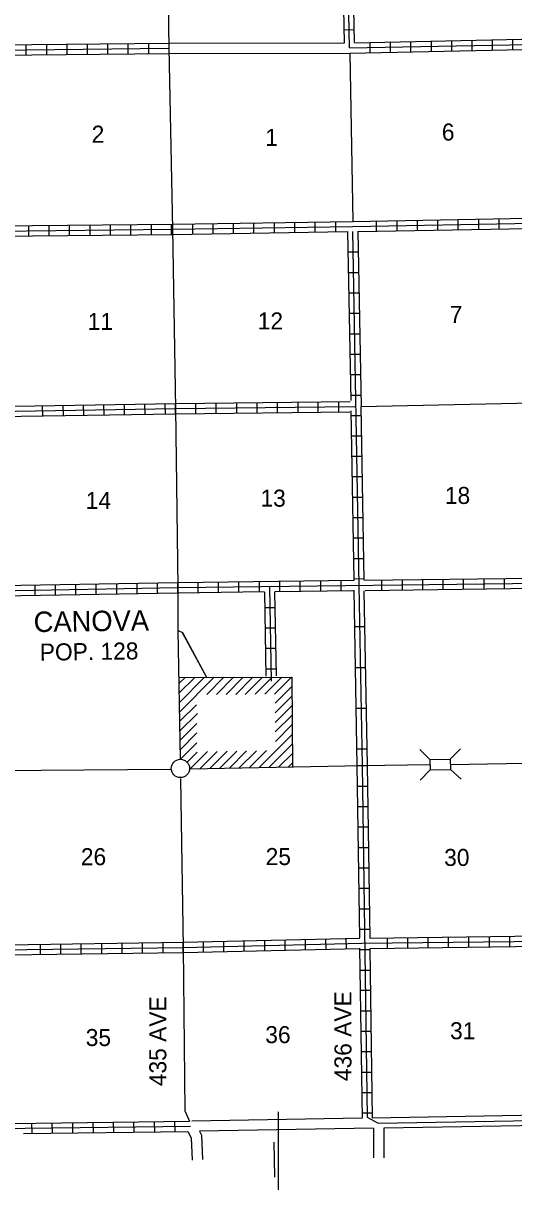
# Model space of a CAD drawing. Extents: x 1826985 to 2172499, y 15894647 to 16271025.
# Drawn here: x 2028575 to 2042987, y 15930635 to 15964673 of the extents above; entities that cross this region are included whole.
import ezdxf

# ---------------------------------------------------------------- set-up
doc = ezdxf.new("R2010")
doc.units = 0
for name, color, linetype in [('L1', 7, 'Continuous'), ('L11', 7, 'Continuous'), ('L13', 7, 'Continuous'), ('L14', 7, 'Continuous'), ('L16', 7, 'Continuous'), ('L18', 7, 'Continuous'), ('L30', 7, 'Continuous'), ('L4', 7, 'Continuous'), ('L52', 7, 'Continuous'), ('L8', 7, 'Continuous'), ('L9', 7, 'Continuous')]:
    doc.layers.add(name, color=color, linetype=linetype)

msp = doc.modelspace()

# ---------------------------------------------------------------- linework, layer by layer
at = {"layer": 'L1'}
msp.add_line((2036078, 15920690), (2036078, 15932691), dxfattribs=at)
at = {"layer": 'L11'}
for p, q in [((2032857, 15964081), (2038016, 15964092)), ((2032858, 15963781), (2038172, 15963792)), ((2038528, 15932501), (2033533, 15932418)), ((2043882, 15932591), (2038829, 15932506)), ((2043972, 15932293), (2039166, 15932212)), ((2038865, 15932207), (2033752, 15932121))]:
    msp.add_line(p, q, dxfattribs=at)
at = {"layer": 'L13'}
msp.add_line((2038494, 15953407), (2043532, 15953518), dxfattribs=at)
msp.add_lwpolyline([(2038172, 15963787), (2038257, 15958846)], dxfattribs=at)
at = {"layer": 'L16'}
for p, q in [((2033150, 15945271), (2033334, 15945455)), ((2033151, 15945455), (2036470, 15945457)), ((2033160, 15944998), (2033617, 15945455)), ((2033164, 15944720), (2033900, 15945456)), ((2033165, 15944430), (2034190, 15945456)), ((2033970, 15944956), (2034470, 15945456)), ((2034255, 15944956), (2034756, 15945456)), ((2034535, 15944956), (2035041, 15945456)), ((2034821, 15944956), (2035321, 15945457)), ((2035100, 15944956), (2035606, 15945457)), ((2035386, 15944957), (2035886, 15945457)), ((2035671, 15944957), (2036171, 15945457)), ((2035956, 15944957), (2036457, 15945457)), ((2035976, 15944696), (2036472, 15945192)), ((2036470, 15945457), (2036490, 15942817)), ((2035978, 15944413), (2036474, 15944910)), ((2033195, 15944186), (2033666, 15944651)), ((2035980, 15944130), (2036476, 15944632)), ((2033179, 15943885), (2033691, 15944391)), ((2035982, 15943853), (2036478, 15944349)), ((2033184, 15943605), (2033675, 15944096)), ((2035985, 15943570), (2036481, 15944071)), ((2033189, 15943330), (2033680, 15943821)), ((2033190, 15943046), (2033681, 15943532)), ((2035504, 15942804), (2036483, 15943788)), ((2035789, 15942809), (2036485, 15943506)), ((2033392, 15942962), (2033686, 15943257)), ((2033482, 15942768), (2033990, 15943276)), ((2033766, 15942771), (2034275, 15943281)), ((2034056, 15942777), (2034565, 15943286)), ((2034341, 15942782), (2034855, 15943290)), ((2034638, 15942788), (2035139, 15943295)), ((2034923, 15942793), (2035429, 15943300)), ((2035211, 15942796), (2035719, 15943305)), ((2036089, 15942824), (2036487, 15943223)), ((2036363, 15942815), (2036490, 15942942))]:
    msp.add_line(p, q, dxfattribs=at)
msp.add_circle((2033195, 15942778), 269, dxfattribs=at)
at = {"layer": 'L18'}
for p, q in [((2040524, 15943040), (2040223, 15943336)), ((2041120, 15943051), (2041421, 15943357)), ((2040524, 15943040), (2041120, 15943051)), ((2040524, 15943040), (2040529, 15942739)), ((2041120, 15943051), (2041131, 15942750)), ((2040529, 15942739), (2040239, 15942433)), ((2040529, 15942739), (2041131, 15942750)), ((2041131, 15942750), (2041437, 15942460))]:
    msp.add_line(p, q, dxfattribs=at)
at = {"layer": 'L4'}
for p, q in [((2033125, 15946834), (2033255, 15946770)), ((2033255, 15946770), (2033971, 15945445))]:
    msp.add_line(p, q, dxfattribs=at)
for points in [[(2032773, 15969240), (2032857, 15963934), (2032958, 15958617), (2033047, 15953352), (2033116, 15948093), (2033121, 15946832), (2033190, 15943056)], [(2033480, 15942766), (2038528, 15942861), (2040529, 15942893)], [(2041120, 15942898), (2043871, 15942940), (2049177, 15943067), (2053686, 15943141)], [(2010714, 15942523), (2012065, 15942534), (2017356, 15942586), (2022630, 15942618), (2027820, 15942718), (2032915, 15942761)], [(2033195, 15942486), (2033206, 15941826), (2033274, 15937523), (2033322, 15932718), (2033465, 15932417)]]:
    msp.add_lwpolyline(points, dxfattribs=at)
at = {"layer": 'L52'}
for p, q in [((2038865, 15932207), (2038865, 15931336)), ((2039166, 15932212), (2039166, 15931336)), ((2035941, 15931799), (2035957, 15930770))]:
    msp.add_line(p, q, dxfattribs=at)
for points in [[(2033412, 15932116), (2033512, 15931926), (2033538, 15931276)], [(2033752, 15932121), (2033813, 15932010), (2033839, 15931292)]]:
    msp.add_lwpolyline(points, dxfattribs=at)
at = {"layer": 'L8'}
for p, q in [((2038005, 15964477), (2038306, 15964483)), ((1990508, 15963490), (2032857, 15963934)), ((2027683, 15964034), (2032857, 15964081)), ((2028655, 15964044), (2028655, 15963744)), ((2029256, 15964044), (2029256, 15963744)), ((2029853, 15964050), (2029853, 15963749)), ((2030455, 15964060), (2030455, 15963759)), ((2031057, 15964066), (2031057, 15963770)), ((2031654, 15964066), (2031654, 15963770)), ((2032255, 15964076), (2032255, 15963775)), ((2032857, 15964081), (2032857, 15963786)), ((2038765, 15963802), (2038765, 15964103)), ((2039362, 15963817), (2039362, 15964118)), ((2039964, 15963828), (2039964, 15964124)), ((2040566, 15963844), (2040566, 15964145)), ((2041163, 15963849), (2041163, 15964150)), ((2041764, 15963865), (2041764, 15964166)), ((2042361, 15963876), (2042361, 15964176)), ((2042963, 15963891), (2042963, 15964192)), ((2027699, 15963733), (2032857, 15963786)), ((2035355, 15958511), (2035355, 15958807)), ((2035957, 15958516), (2035957, 15958817)), ((2036553, 15958527), (2036553, 15958828)), ((2037155, 15958532), (2037155, 15958833)), ((2037757, 15958543), (2037757, 15958844)), ((2038956, 15958569), (2038956, 15958865)), ((2039557, 15958574), (2039557, 15958875)), ((2040154, 15958585), (2040154, 15958886)), ((2040756, 15958590), (2040756, 15958891)), ((2041353, 15958611), (2041353, 15958907)), ((2041955, 15958617), (2041955, 15958918)), ((2042556, 15958627), (2042556, 15958928)), ((2006537, 15958353), (2032958, 15958617)), ((2027649, 15958414), (2032958, 15958469)), ((2027799, 15958717), (2032958, 15958770)), ((2028739, 15958427), (2028739, 15958727)), ((2029341, 15958432), (2029341, 15958733)), ((2029938, 15958432), (2029938, 15958733)), ((2030539, 15958442), (2030539, 15958743)), ((2031141, 15958453), (2031141, 15958749)), ((2031738, 15958458), (2031738, 15958759)), ((2032340, 15958458), (2032340, 15958759)), ((2032937, 15958469), (2032937, 15958770)), ((2032958, 15958469), (2032958, 15958770)), ((2033554, 15958474), (2033554, 15958775)), ((2034156, 15958485), (2034156, 15958786)), ((2034753, 15958490), (2034753, 15958791)), ((2038106, 15958548), (2038195, 15953585)), ((2038253, 15958548), (2038438, 15948152)), ((2038406, 15958558), (2038499, 15953407)), ((2038116, 15957951), (2038412, 15957951)), ((2038132, 15957349), (2038428, 15957349)), ((2038137, 15956753), (2038438, 15956753)), ((2038148, 15956151), (2038449, 15956151)), ((2038153, 15955549), (2038454, 15955549)), ((2038174, 15954952), (2038470, 15954952)), ((2038179, 15954350), (2038480, 15954350)), ((2038190, 15953748), (2038491, 15953748)), ((2029156, 15953136), (2029146, 15953432)), ((2029758, 15953141), (2029748, 15953442)), ((2030355, 15953157), (2030349, 15953458)), ((2030957, 15953168), (2030946, 15953469)), ((2031553, 15953178), (2031548, 15953474)), ((2032155, 15953183), (2032145, 15953484)), ((2032757, 15953194), (2032746, 15953490)), ((2033047, 15953500), (2038179, 15953558)), ((2033047, 15953199), (2033047, 15953500)), ((2033047, 15953352), (2038322, 15953410)), ((2033649, 15953210), (2033649, 15953511)), ((2034246, 15953215), (2034246, 15953516)), ((2034848, 15953215), (2034848, 15953516)), ((2035444, 15953226), (2035444, 15953527)), ((2036046, 15953236), (2036046, 15953532)), ((2036648, 15953241), (2036648, 15953542)), ((2037245, 15953252), (2037245, 15953553)), ((2037847, 15953252), (2037847, 15953553)), ((2038494, 15953407), (2038586, 15948315)), ((2033047, 15953199), (2038174, 15953257)), ((2038195, 15953284), (2038290, 15948315)), ((2038195, 15953152), (2038496, 15953152)), ((2038211, 15952550), (2038512, 15952550)), ((2038222, 15951948), (2038523, 15951948)), ((2038232, 15951351), (2038528, 15951351)), ((2038248, 15950749), (2038538, 15950749)), ((2038253, 15950153), (2038554, 15950153)), ((2038264, 15949551), (2038565, 15949551)), ((2038274, 15948949), (2038570, 15948949)), ((2034315, 15947961), (2034315, 15948257)), ((2034911, 15947967), (2034911, 15948268)), ((2035513, 15947977), (2035513, 15948273)), ((2036115, 15947983), (2036115, 15948284)), ((2036712, 15947983), (2036712, 15948284)), ((2037314, 15947993), (2037314, 15948294)), ((2037915, 15947998), (2037915, 15948299)), ((2038290, 15948352), (2038586, 15948357)), ((2039114, 15948020), (2039114, 15948315)), ((2039716, 15948025), (2039716, 15948326)), ((2040312, 15948035), (2040312, 15948336)), ((2040914, 15948041), (2040914, 15948342)), ((2041511, 15948051), (2041511, 15948352)), ((2042113, 15948056), (2042113, 15948357)), ((2042715, 15948056), (2042715, 15948357)), ((2022525, 15947898), (2033116, 15948093)), ((2027931, 15948152), (2033116, 15948241)), ((2027931, 15947851), (2033116, 15947940)), ((2028913, 15948167), (2028913, 15947866)), ((2029515, 15948178), (2029515, 15947877)), ((2030112, 15948183), (2030112, 15947882)), ((2030714, 15948199), (2030714, 15947898)), ((2031316, 15948210), (2031316, 15947909)), ((2031912, 15948215), (2031912, 15947919)), ((2032514, 15948236), (2032514, 15947935)), ((2033116, 15948241), (2033116, 15947940)), ((2033116, 15947940), (2033116, 15948241)), ((2033713, 15947951), (2033713, 15948252)), ((2035666, 15947961), (2035703, 15945490)), ((2035814, 15948109), (2035856, 15945343)), ((2035962, 15947967), (2036004, 15945501)), ((2035672, 15947507), (2035972, 15947507)), ((2035682, 15946911), (2035978, 15946911)), ((2033248, 15946773), (2033971, 15945443)), ((2035687, 15946309), (2035988, 15946309)), ((2035698, 15945707), (2035999, 15945707)), ((2038380, 15942861), (2038681, 15942861)), ((2038380, 15942861), (2038454, 15937803)), ((2038528, 15942861), (2038681, 15932533)), ((2038681, 15942861), (2038755, 15937803)), ((2038391, 15942259), (2038686, 15942259)), ((2038396, 15941657), (2038697, 15941657)), ((2038406, 15941060), (2038707, 15941060)), ((2038412, 15940458), (2038713, 15940458)), ((2038422, 15939857), (2038723, 15939857)), ((2038428, 15939260), (2038729, 15939260)), ((2038438, 15938658), (2038739, 15938658)), ((2038449, 15938061), (2038744, 15938061)), ((2034473, 15937401), (2034473, 15937702)), ((2035070, 15937417), (2035070, 15937718)), ((2035672, 15937428), (2035672, 15937723)), ((2036273, 15937444), (2036273, 15937745)), ((2036870, 15937459), (2036865, 15937760)), ((2037472, 15937465), (2037461, 15937766)), ((2038074, 15937486), (2038063, 15937781)), ((2039272, 15937502), (2039272, 15937803)), ((2039874, 15937507), (2039874, 15937808)), ((2040471, 15937517), (2040471, 15937818)), ((2041073, 15937523), (2041073, 15937824)), ((2041669, 15937533), (2041669, 15937834)), ((2042271, 15937544), (2042271, 15937840)), ((2042873, 15937544), (2042873, 15937840)), ((2027921, 15937449), (2033274, 15937523)), ((2028074, 15937602), (2033274, 15937676)), ((2028090, 15937301), (2033274, 15937375)), ((2029072, 15937618), (2029072, 15937317)), ((2029674, 15937623), (2029674, 15937327)), ((2030270, 15937634), (2030270, 15937333)), ((2030872, 15937644), (2030872, 15937343)), ((2031474, 15937649), (2031474, 15937349)), ((2032071, 15937660), (2032071, 15937359)), ((2032673, 15937665), (2032673, 15937370)), ((2033274, 15937676), (2033274, 15937375)), ((2033274, 15937375), (2033274, 15937676)), ((2033871, 15937391), (2033871, 15937692)), ((2038454, 15937502), (2038528, 15932501)), ((2038454, 15937459), (2038755, 15937459)), ((2038755, 15937491), (2038829, 15932506)), ((2038465, 15936857), (2038766, 15936857)), ((2038480, 15936261), (2038781, 15936261)), ((2038491, 15935659), (2038787, 15935659)), ((2038496, 15935057), (2038797, 15935057)), ((2038507, 15934460), (2038808, 15934460)), ((2038512, 15933858), (2038813, 15933858)), ((2038523, 15933256), (2038824, 15933256)), ((2038528, 15932660), (2038829, 15932660)), ((1996442, 15931815), (2033491, 15932269)), ((2028206, 15932348), (2033465, 15932417)), ((2028839, 15932058), (2028829, 15932359)), ((2029441, 15932068), (2029431, 15932369)), ((2030038, 15932074), (2030033, 15932375)), ((2030640, 15932084), (2030629, 15932385)), ((2031236, 15932090), (2031231, 15932391)), ((2031838, 15932100), (2031828, 15932401)), ((2032440, 15932100), (2032430, 15932401)), ((2033037, 15932111), (2033032, 15932406)), ((2028581, 15932058), (2033412, 15932116))]:
    msp.add_line(p, q, dxfattribs=at)
for points in [[(2038164, 15963944), (2037958, 15974536), (2037847, 15979684), (2037757, 15984943), (2037588, 15990276)], [(2038016, 15964092), (2037915, 15969066)], [(2038311, 15964103), (2038211, 15969076)], [(2038164, 15963944), (2043391, 15964050), (2048707, 15964145), (2059262, 15964367), (2069653, 15964525)], [(2038306, 15964092), (2043222, 15964203)], [(2038172, 15963787), (2043253, 15963902)], [(2032958, 15958617), (2038253, 15958701), (2048839, 15958891), (2054114, 15958991), (2064674, 15959192), (2069911, 15959261)], [(2032958, 15958770), (2038257, 15958851)], [(2038257, 15958846), (2043406, 15958944)], [(2032958, 15958469), (2038095, 15958548)], [(2038412, 15958548), (2043412, 15958643)], [(2027723, 15953413), (2033047, 15953500)], [(1990756, 15952835), (2001321, 15953009), (2011912, 15953083), (2022456, 15953178), (2033047, 15953352)], [(2027863, 15953115), (2033047, 15953199)], [(2033116, 15948093), (2043766, 15948225), (2054394, 15948426), (2064911, 15948627), (2069980, 15948690)], [(2033116, 15948241), (2038296, 15948310)], [(2038597, 15948310), (2043586, 15948373)], [(2033116, 15947940), (2035666, 15947977)], [(2035972, 15947977), (2038280, 15948009)], [(2038623, 15948009), (2043607, 15948078)], [(2033274, 15937523), (2038523, 15937644), (2043887, 15937708), (2054515, 15937919), (2065086, 15938098), (2070355, 15938156)], [(2033274, 15937676), (2038465, 15937792)], [(2038744, 15937792), (2043729, 15937861)], [(2033274, 15937375), (2038454, 15937491)], [(2038771, 15937491), (2043755, 15937560)]]:
    msp.add_lwpolyline(points, dxfattribs=at)
at = {"layer": 'L9'}
for p, q in [((2038290, 15948020), (2038380, 15942861)), ((2038438, 15948152), (2038528, 15942861)), ((2038586, 15947993), (2038681, 15942861)), ((2038306, 15946953), (2038607, 15946953)), ((2038333, 15945749), (2038628, 15945749)), ((2038348, 15944551), (2038649, 15944551)), ((2038370, 15943352), (2038670, 15943352))]:
    msp.add_line(p, q, dxfattribs=at)
msp.add_lwpolyline([(2038681, 15932533), (2038998, 15932359), (2044114, 15932443)], dxfattribs=at)

# ---------------------------------------------------------------- texts
at = {"layer": 'L14'}
for s, p in [('2', (2030587, 15961162)), ('1', (2035682, 15961067)), ('6', (2040872, 15961225)), ('11', (2030471, 15955660)), ('12', (2035466, 15955676)), ('7', (2041104, 15955866)), ('13', (2035545, 15950469)), ('18', (2040962, 15950549)), ('14', (2030413, 15950401)), ('26', (2030270, 15939936)), ('25', (2035698, 15939941)), ('30', (2040941, 15939915)), ('31', (2041115, 15934825)), ('35', (2030413, 15934624)), ('36', (2035687, 15934709))]:
    msp.add_text(s, height=500, rotation=360, dxfattribs=at).set_placement(p)
at = {"layer": 'L16'}
for s, height, p in [('CANOVA', 600, (2028887, 15946784)), ('POP. 128', 500, (2029066, 15945944))]:
    msp.add_text(s, height=height, rotation=0.8069, dxfattribs=at).set_placement(p)
at = {"layer": 'L30'}
for s, p in [('435 AVE', (2032780, 15933445)), ('436 AVE', (2038218, 15933594))]:
    msp.add_text(s, height=500, rotation=90, dxfattribs=at).set_placement(p)

doc.saveas('drawing.dxf')
